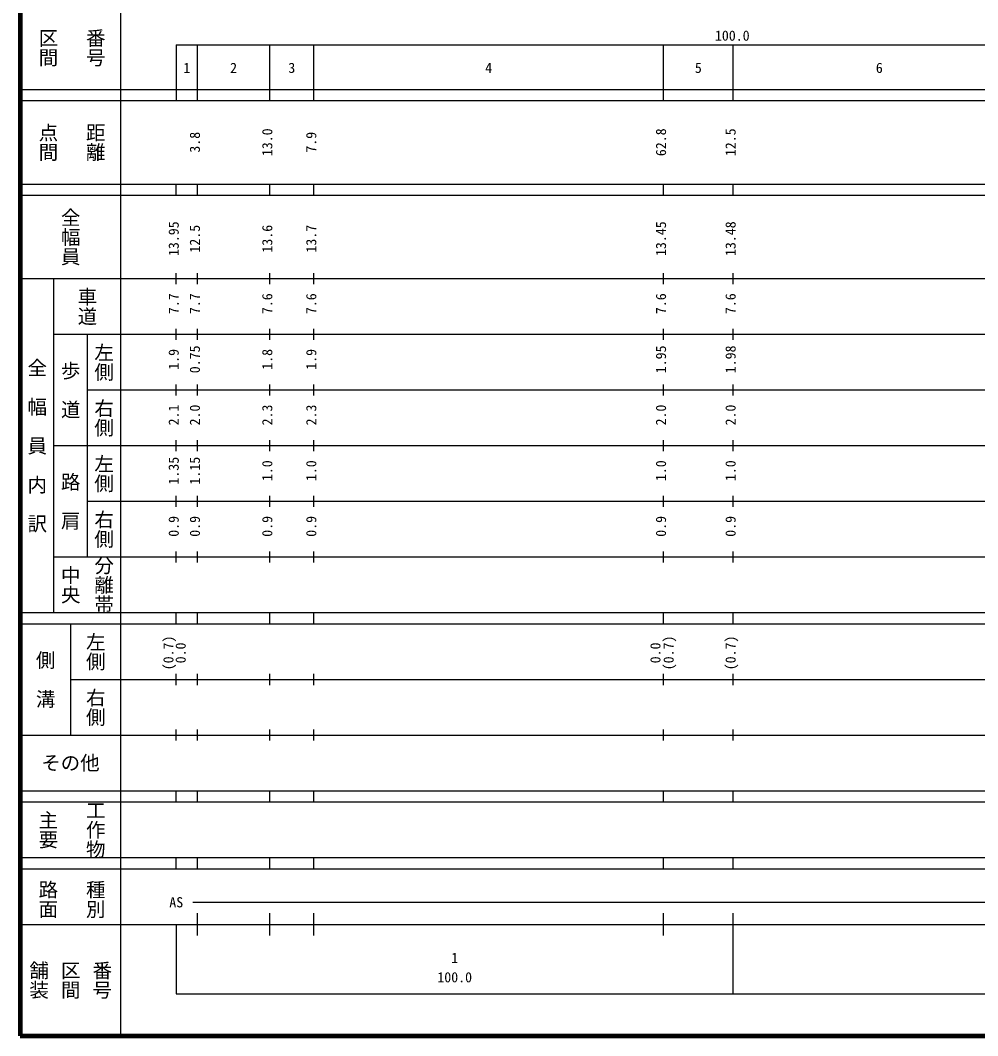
# Model space of a CAD drawing. Units: millimetres on the paper, enlarged 1000 times. Extents: x 40000 to 680000, y 20000 to 380000.
# Drawn here: x 40000 to 211913, y 20000 to 202409 of the extents above; entities that cross this region are included whole.
import ezdxf
from ezdxf.enums import TextEntityAlignment as Align

# ---------------------------------------------------------------- set-up
doc = ezdxf.new("R2010")
doc.units = ezdxf.units.MM
doc.header["$LTSCALE"] = 1000
doc.layers.add('M-TTL', color=2, linetype='Continuous', lineweight=140)
doc.layers.add('M-TTL-BAND', color=7, linetype='Continuous', lineweight=25)
doc.styles.add('@ＭＳ ゴシック', font='')
doc.styles.add('ＭＳ ゴシック', font='')
doc.styles.get('@ＭＳ ゴシック').set_extended_font_data('@MS Gothic')
doc.styles.get('ＭＳ ゴシック').set_extended_font_data('MS Gothic')

msp = doc.modelspace()

# ---------------------------------------------------------------- linework, layer by layer
at = {"layer": 'M-TTL'}
for p, q in [((40000, 380000), (40000, 20000)), ((40000, 20000), (680000, 20000))]:
    msp.add_line(p, q, dxfattribs=at)
at = {"layer": 'M-TTL-BAND'}
for p, q in [((58000, 370000), (58000, 20000)), ((68000, 198000), (579000, 198000)), ((68000, 198000), (68000, 188000)), ((71800, 188000), (71800, 198000)), ((84800, 188000), (84800, 198000)), ((92700, 188000), (92700, 198000)), ((155500, 188000), (155500, 198000)), ((168000, 188000), (168000, 198000)), ((40000, 190000), (579000, 190000)), ((40000, 188000), (579000, 188000)), ((40000, 173000), (579000, 173000)), ((68000, 171000), (68000, 173000)), ((71800, 171000), (71800, 173000)), ((84800, 171000), (84800, 173000)), ((92700, 171000), (92700, 173000)), ((155500, 171000), (155500, 173000)), ((168000, 171000), (168000, 173000)), ((40000, 171000), (579000, 171000)), ((68000, 155000), (68000, 157000)), ((71800, 155000), (71800, 157000)), ((84800, 155000), (84800, 157000)), ((92700, 155000), (92700, 157000)), ((155500, 155000), (155500, 157000)), ((168000, 155000), (168000, 157000)), ((40000, 156000), (579000, 156000)), ((46000, 96000), (46000, 156000)), ((46000, 146000), (579000, 146000)), ((52000, 146000), (52000, 106000)), ((68000, 145000), (68000, 147000)), ((71800, 145000), (71800, 147000)), ((84800, 145000), (84800, 147000)), ((92700, 145000), (92700, 147000)), ((155500, 145000), (155500, 147000)), ((168000, 145000), (168000, 147000)), ((68000, 135000), (68000, 137000)), ((71800, 135000), (71800, 137000)), ((84800, 135000), (84800, 137000)), ((92700, 135000), (92700, 137000)), ((155500, 135000), (155500, 137000)), ((168000, 135000), (168000, 137000)), ((52000, 136000), (579000, 136000)), ((46000, 126000), (579000, 126000)), ((68000, 125000), (68000, 127000)), ((71800, 125000), (71800, 127000)), ((84800, 125000), (84800, 127000)), ((92700, 125000), (92700, 127000)), ((155500, 125000), (155500, 127000)), ((168000, 125000), (168000, 127000)), ((68000, 115000), (68000, 117000)), ((71800, 115000), (71800, 117000)), ((84800, 115000), (84800, 117000)), ((92700, 115000), (92700, 117000)), ((155500, 115000), (155500, 117000)), ((168000, 115000), (168000, 117000)), ((52000, 116000), (579000, 116000)), ((46000, 106000), (579000, 106000)), ((68000, 105000), (68000, 107000)), ((71800, 105000), (71800, 107000)), ((84800, 105000), (84800, 107000)), ((92700, 105000), (92700, 107000)), ((155500, 105000), (155500, 107000)), ((168000, 105000), (168000, 107000)), ((40000, 96000), (579000, 96000)), ((68000, 94000), (68000, 96000)), ((71800, 94000), (71800, 96000)), ((84800, 94000), (84800, 96000)), ((92700, 94000), (92700, 96000)), ((155500, 94000), (155500, 96000)), ((168000, 94000), (168000, 96000)), ((40000, 94000), (579000, 94000)), ((49000, 94000), (49000, 74000)), ((49000, 84000), (579000, 84000)), ((68000, 83000), (68000, 85000)), ((71800, 83000), (71800, 85000)), ((84800, 83000), (84800, 85000)), ((92700, 83000), (92700, 85000)), ((155500, 83000), (155500, 85000)), ((168000, 83000), (168000, 85000)), ((68000, 73000), (68000, 75000)), ((71800, 73000), (71800, 75000)), ((84800, 73000), (84800, 75000)), ((92700, 73000), (92700, 75000)), ((155500, 73000), (155500, 75000)), ((168000, 73000), (168000, 75000)), ((40000, 74000), (579000, 74000)), ((40000, 64000), (579000, 64000)), ((68000, 62000), (68000, 64000)), ((71800, 62000), (71800, 64000)), ((84800, 62000), (84800, 64000)), ((92700, 62000), (92700, 64000)), ((155500, 62000), (155500, 64000)), ((168000, 62000), (168000, 64000)), ((40000, 62000), (579000, 62000)), ((40000, 52000), (579000, 52000)), ((68000, 50000), (68000, 52000)), ((71800, 50000), (71800, 52000)), ((84800, 50000), (84800, 52000)), ((92700, 50000), (92700, 52000)), ((155500, 50000), (155500, 52000)), ((168000, 50000), (168000, 52000)), ((40000, 50000), (579000, 50000)), ((71000, 44000), (565000, 44000)), ((71800, 38000), (71800, 42000)), ((84800, 38000), (84800, 42000)), ((92700, 38000), (92700, 42000)), ((155500, 38000), (155500, 42000)), ((168000, 27500), (168000, 42000)), ((40000, 40000), (579000, 40000)), ((68000, 40000), (68000, 27500)), ((68000, 27500), (579000, 27500))]:
    msp.add_line(p, q, dxfattribs=at)

# ---------------------------------------------------------------- texts
at = {"layer": 'M-TTL-BAND', "style": '@ＭＳ ゴシック'}
for s, p in [('番号', (53500, 197500)), ('区間', (45000, 197500)), ('点間', (45000, 180500)), ('距離', (53500, 180500)), ('全幅員', (49000, 163500)), ('車道', (52000, 151000)), ('左側', (55000, 141000)), ('全\u3000幅\u3000員\u3000内\u3000訳', (43000, 126000)), ('歩\u3000道', (49000, 136000)), ('右側', (55000, 131000)), ('左側', (55000, 121000)), ('路\u3000肩', (49000, 116000)), ('右側', (55000, 111000)), ('分離帯', (55000, 101000)), ('中央', (49000, 101000)), ('左側', (53500, 89000)), ('側\u3000溝', (44500, 84000)), ('右側', (53500, 79000)), ('主要', (45000, 57000)), ('工作物', (53500, 57000)), ('路面', (45000, 44500)), ('種別', (53500, 44500)), ('舗装', (43333, 30000)), ('区間', (49000, 30000)), ('番号', (54667, 30000))]:
    msp.add_text(s, height=2566, rotation=270, dxfattribs=at).set_placement(p, align=Align.MIDDLE_CENTER)
at = {"layer": 'M-TTL-BAND', "style": 'ＭＳ ゴシック'}
for s, p in [('100.0', (167844, 198195)), ('1', (69900, 192405)), ('2', (78300, 192405)), ('3', (88750, 192405)), ('4', (124100, 192405)), ('5', (161750, 192405)), ('6', (194250, 192405)), ('AS', (68000, 42500)), ('1', (118000, 32523)), ('100.0', (118000, 29033))]:
    msp.add_text(s, height=1833, dxfattribs=at).set_placement(p, align=Align.BOTTOM_CENTER)
for s, p in [('13.0', (85800, 180500)), ('62.8', (156500, 180500)), ('12.5', (169000, 180500)), ('3.8', (72800, 180500)), ('7.9', (93700, 180500)), ('13.95', (69000, 163174)), ('13.45', (156500, 163174)), ('13.48', (169000, 163174)), ('12.5', (72800, 163174)), ('13.6', (85800, 163174)), ('13.7', (93700, 163174)), ('7.7', (69000, 151500)), ('7.7', (72800, 151500)), ('7.6', (85800, 151500)), ('7.6', (93700, 151500)), ('7.6', (156500, 151500)), ('7.6', (169000, 151500)), ('1.9', (69000, 141500)), ('0.75', (72800, 141500)), ('1.8', (85800, 141500)), ('1.9', (93700, 141500)), ('1.95', (156500, 141500)), ('1.98', (169000, 141500)), ('2.1', (69000, 131500)), ('2.0', (72800, 131500)), ('2.3', (85800, 131500)), ('2.3', (93700, 131500)), ('2.0', (156500, 131500)), ('2.0', (169000, 131500)), ('1.35', (69000, 121500)), ('1.15', (72800, 121500)), ('1.0', (85800, 121500)), ('1.0', (93700, 121500)), ('1.0', (156500, 121500)), ('1.0', (169000, 121500)), ('0.9', (69000, 111500)), ('0.9', (72800, 111500)), ('0.9', (85800, 111500)), ('0.9', (93700, 111500)), ('0.9', (156500, 111500)), ('0.9', (169000, 111500)), ('(0.7)', (68050, 88764)), ('(0.7)', (157870, 88764)), ('(0.7)', (169000, 88764)), ('0.0', (70250, 88764)), ('0.0', (155500, 88764))]:
    msp.add_text(s, height=1833, rotation=90, dxfattribs=at).set_placement(p, align=Align.BOTTOM_CENTER)
msp.add_text('その他', height=2566, dxfattribs=at).set_placement((49000, 69000), align=Align.MIDDLE_CENTER)

doc.saveas('drawing.dxf')
